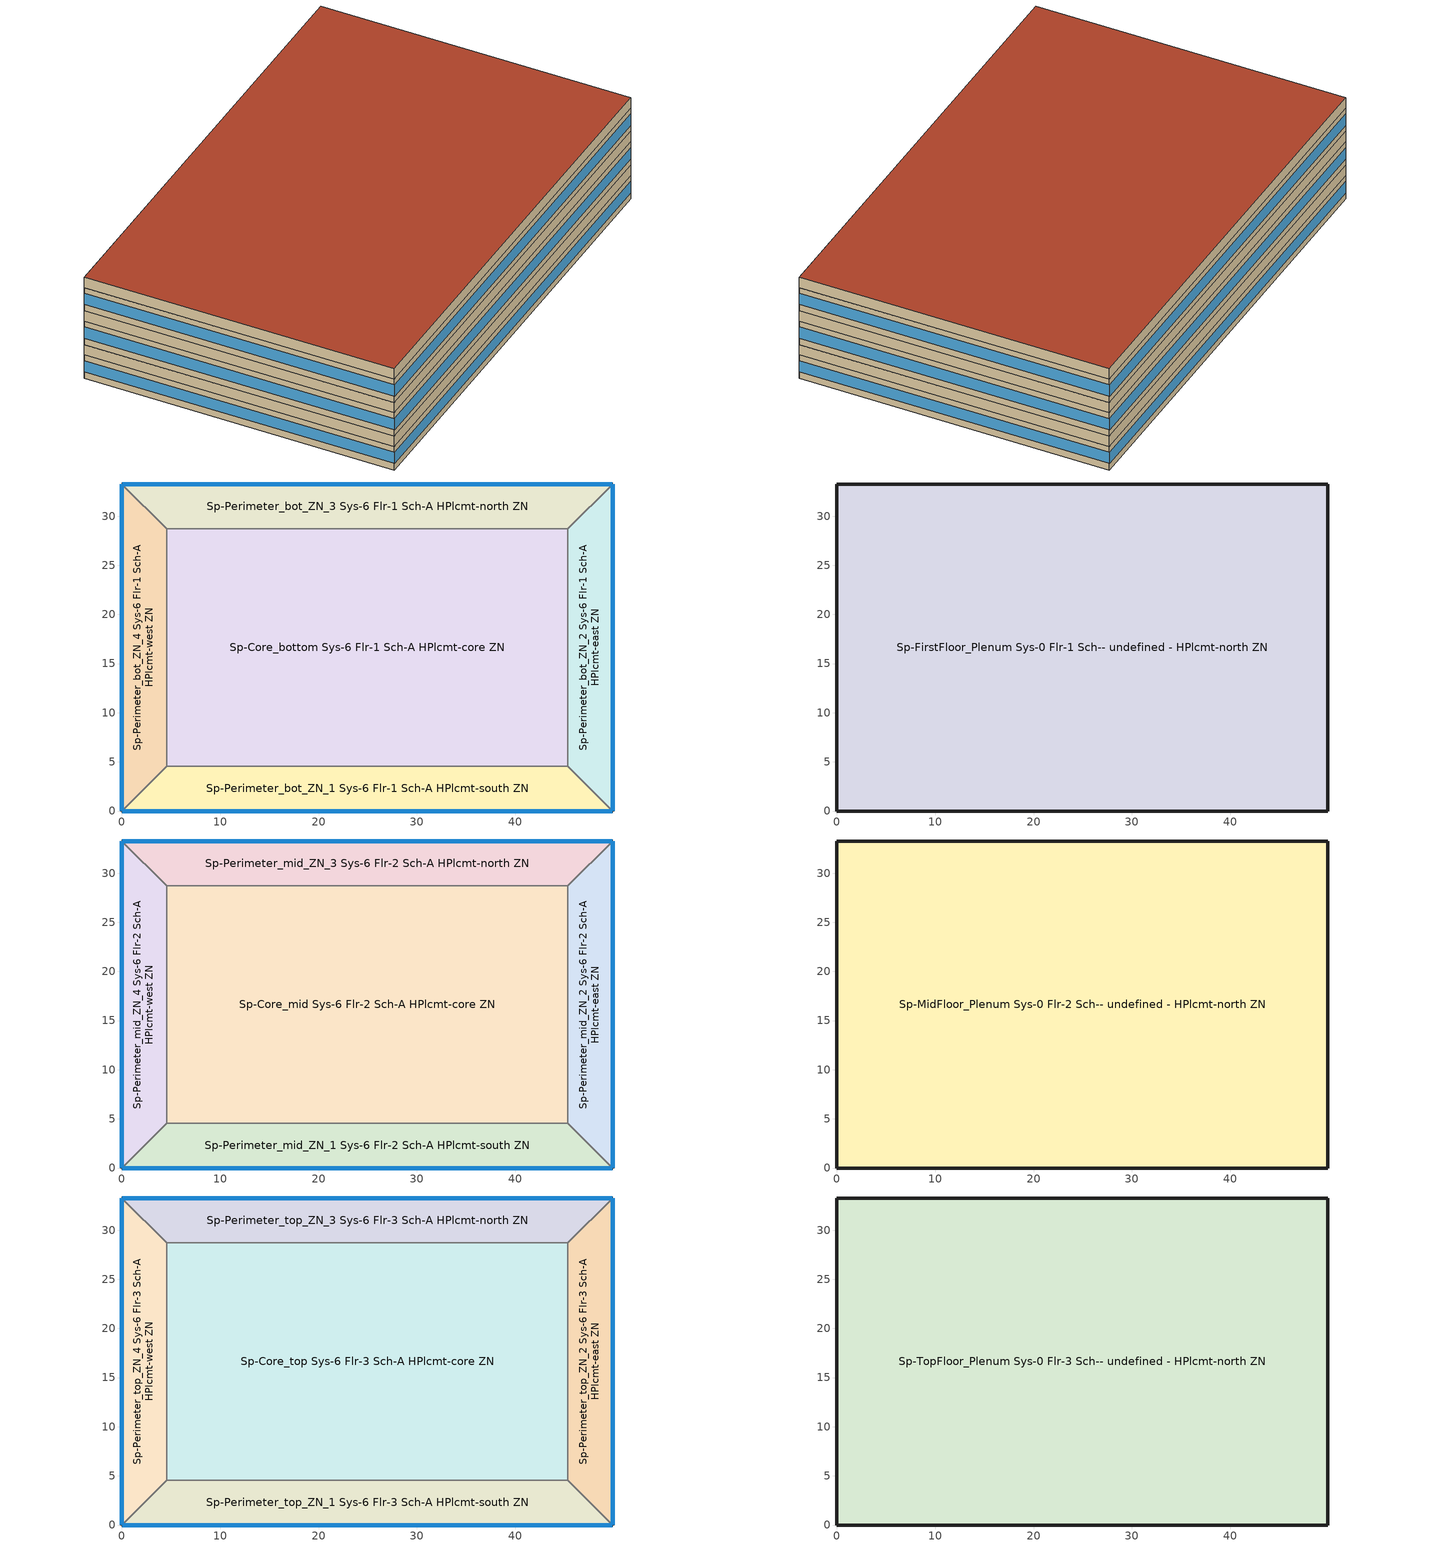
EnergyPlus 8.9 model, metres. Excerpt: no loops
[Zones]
Sp-Core_bottom Sys-6 Flr-1 Sch-A HPlcmt-core ZN
 floor ground (BTAP-Grnd-Floor-Mass:U-0.757): 45.34,28.7 45.34,4.57 4.57,4.57 4.57,28.7 z0
 wall to Sp-Perimeter_bot_ZN_2 Sys-6 Flr-1 Sch-A HPlcmt-east ZN (BTAP-Int-Wall): 45.34,4.57 45.34,28.7 z0:2.74
 wall to Sp-Perimeter_bot_ZN_3 Sys-6 Flr-1 Sch-A HPlcmt-north ZN (BTAP-Int-Wall): 45.34,28.7 4.57,28.7 z0:2.74
 wall to Sp-Perimeter_bot_ZN_1 Sys-6 Flr-1 Sch-A HPlcmt-south ZN (BTAP-Int-Wall): 4.57,4.57 45.34,4.57 z0:2.74
 wall to Sp-Perimeter_bot_ZN_4 Sys-6 Flr-1 Sch-A HPlcmt-west ZN (BTAP-Int-Wall): 4.57,28.7 4.57,4.57 z0:2.74
Sp-Perimeter_bot_ZN_1 Sys-6 Flr-1 Sch-A HPlcmt-south ZN
 floor ground (BTAP-Grnd-Floor-Mass:U-0.757): 45.34,4.57 49.91,0 0,0 4.57,4.57 z0
 wall outside (BTAP-Ext-Wall-Mass:U-0.21): 0,0 49.91,0 z0:2.74
 wall to Sp-Perimeter_bot_ZN_2 Sys-6 Flr-1 Sch-A HPlcmt-east ZN (BTAP-Int-Wall): 49.91,0 45.34,4.57 z0:2.74
 wall to Sp-Perimeter_bot_ZN_4 Sys-6 Flr-1 Sch-A HPlcmt-west ZN (BTAP-Int-Wall): 4.57,4.57 0,0 z0:2.74
 window (BTAP-Ext-DaylightDiffuser:U=0.190 SHGC=0.600): 0.03,0 49.89,0 z0.76:2.08
Sp-Perimeter_bot_ZN_2 Sys-6 Flr-1 Sch-A HPlcmt-east ZN
 floor ground (BTAP-Grnd-Floor-Mass:U-0.757): 49.91,33.27 49.91,0 45.34,4.57 45.34,28.7 z0
 wall outside (BTAP-Ext-Wall-Mass:U-0.21): 49.91,0 49.91,33.27 z0:2.74
 wall to Sp-Perimeter_bot_ZN_3 Sys-6 Flr-1 Sch-A HPlcmt-north ZN (BTAP-Int-Wall): 49.91,33.27 45.34,28.7 z0:2.74
 window (BTAP-Ext-DaylightDiffuser:U=0.190 SHGC=0.600): 49.91,0.03 49.91,33.25 z0.76:2.08
Sp-Perimeter_bot_ZN_3 Sys-6 Flr-1 Sch-A HPlcmt-north ZN
 floor ground (BTAP-Grnd-Floor-Mass:U-0.757): 49.91,33.27 45.34,28.7 4.57,28.7 0,33.27 z0
 wall outside (BTAP-Ext-Wall-Mass:U-0.21): 49.91,33.27 0,33.27 z0:2.74
 wall to Sp-Perimeter_bot_ZN_4 Sys-6 Flr-1 Sch-A HPlcmt-west ZN (BTAP-Int-Wall): 0,33.27 4.57,28.7 z0:2.74
 window (BTAP-Ext-DaylightDiffuser:U=0.190 SHGC=0.600): 49.89,33.27 0.03,33.27 z0.76:2.08
Sp-Perimeter_bot_ZN_4 Sys-6 Flr-1 Sch-A HPlcmt-west ZN
 floor ground (BTAP-Grnd-Floor-Mass:U-0.757): 0,33.27 4.57,28.7 4.57,4.57 0,0 z0
 wall outside (BTAP-Ext-Wall-Mass:U-0.21): 0,33.27 0,0 z0:2.74
 window (BTAP-Ext-DaylightDiffuser:U=0.190 SHGC=0.600): 0,33.25 0,0.03 z0.76:2.08
Sp-FirstFloor_Plenum Sys-0 Flr-1 Sch-- undefined - HPlcmt-north ZN
 floor to Sp-Perimeter_bot_ZN_1 Sys-6 Flr-1 Sch-A HPlcmt-south ZN (BTAP-Int-Floor): 45.34,4.57 49.91,0 0,0 4.57,4.57 z2.74
 floor to Sp-Perimeter_bot_ZN_2 Sys-6 Flr-1 Sch-A HPlcmt-east ZN (BTAP-Int-Floor): 49.91,33.27 49.91,0 45.34,4.57 45.34,28.7 z2.74
 floor to Sp-Perimeter_bot_ZN_3 Sys-6 Flr-1 Sch-A HPlcmt-north ZN (BTAP-Int-Floor): 49.91,33.27 45.34,28.7 4.57,28.7 0,33.27 z2.74
 floor to Sp-Perimeter_bot_ZN_4 Sys-6 Flr-1 Sch-A HPlcmt-west ZN (BTAP-Int-Floor): 0,33.27 4.57,28.7 4.57,4.57 0,0 z2.74
 floor to Sp-Core_bottom Sys-6 Flr-1 Sch-A HPlcmt-core ZN (BTAP-Int-Floor): 45.34,28.7 45.34,4.57 4.57,4.57 4.57,28.7 z2.74
 wall outside (BTAP-Ext-Wall-Mass:U-0.21): 49.91,0 49.91,33.27 0,33.27 0,0 49.91,0 z2.74:3.96
Sp-Core_mid Sys-6 Flr-2 Sch-A HPlcmt-core ZN
 floor to Sp-FirstFloor_Plenum Sys-0 Flr-1 Sch-- undefined - HPlcmt-north ZN (BTAP-Int-Floor): 45.34,28.7 45.34,4.57 4.57,4.57 4.57,28.7 z3.96
 wall to Sp-Perimeter_mid_ZN_2 Sys-6 Flr-2 Sch-A HPlcmt-east ZN (BTAP-Int-Wall): 45.34,4.57 45.34,28.7 z3.96:6.71
 wall to Sp-Perimeter_mid_ZN_3 Sys-6 Flr-2 Sch-A HPlcmt-north ZN (BTAP-Int-Wall): 45.34,28.7 4.57,28.7 z3.96:6.71
 wall to Sp-Perimeter_mid_ZN_1 Sys-6 Flr-2 Sch-A HPlcmt-south ZN (BTAP-Int-Wall): 4.57,4.57 45.34,4.57 z3.96:6.71
 wall to Sp-Perimeter_mid_ZN_4 Sys-6 Flr-2 Sch-A HPlcmt-west ZN (BTAP-Int-Wall): 4.57,28.7 4.57,4.57 z3.96:6.71
Sp-Perimeter_mid_ZN_1 Sys-6 Flr-2 Sch-A HPlcmt-south ZN
 floor to Sp-FirstFloor_Plenum Sys-0 Flr-1 Sch-- undefined - HPlcmt-north ZN (BTAP-Int-Floor): 45.34,4.57 49.91,0 0,0 4.57,4.57 z3.96
 wall outside (BTAP-Ext-Wall-Mass:U-0.21): 0,0 49.91,0 z3.96:6.71
 wall to Sp-Perimeter_mid_ZN_2 Sys-6 Flr-2 Sch-A HPlcmt-east ZN (BTAP-Int-Wall): 49.91,0 45.34,4.57 z3.96:6.71
 wall to Sp-Perimeter_mid_ZN_4 Sys-6 Flr-2 Sch-A HPlcmt-west ZN (BTAP-Int-Wall): 4.57,4.57 0,0 z3.96:6.71
 window (BTAP-Ext-DaylightDiffuser:U=0.190 SHGC=0.600): 0.03,0 49.89,0 z4.72:6.05
Sp-Perimeter_mid_ZN_2 Sys-6 Flr-2 Sch-A HPlcmt-east ZN
 floor to Sp-FirstFloor_Plenum Sys-0 Flr-1 Sch-- undefined - HPlcmt-north ZN (BTAP-Int-Floor): 49.91,33.27 49.91,0 45.34,4.57 45.34,28.7 z3.96
 wall outside (BTAP-Ext-Wall-Mass:U-0.21): 49.91,0 49.91,33.27 z3.96:6.71
 wall to Sp-Perimeter_mid_ZN_3 Sys-6 Flr-2 Sch-A HPlcmt-north ZN (BTAP-Int-Wall): 49.91,33.27 45.34,28.7 z3.96:6.71
 window (BTAP-Ext-DaylightDiffuser:U=0.190 SHGC=0.600): 49.91,0.03 49.91,33.25 z4.72:6.05
Sp-Perimeter_mid_ZN_3 Sys-6 Flr-2 Sch-A HPlcmt-north ZN
 floor to Sp-FirstFloor_Plenum Sys-0 Flr-1 Sch-- undefined - HPlcmt-north ZN (BTAP-Int-Floor): 49.91,33.27 45.34,28.7 4.57,28.7 0,33.27 z3.96
 wall outside (BTAP-Ext-Wall-Mass:U-0.21): 49.91,33.27 0,33.27 z3.96:6.71
 wall to Sp-Perimeter_mid_ZN_4 Sys-6 Flr-2 Sch-A HPlcmt-west ZN (BTAP-Int-Wall): 0,33.27 4.57,28.7 z3.96:6.71
 window (BTAP-Ext-DaylightDiffuser:U=0.190 SHGC=0.600): 49.89,33.27 0.03,33.27 z4.72:6.05
Sp-Perimeter_mid_ZN_4 Sys-6 Flr-2 Sch-A HPlcmt-west ZN
 floor to Sp-FirstFloor_Plenum Sys-0 Flr-1 Sch-- undefined - HPlcmt-north ZN (BTAP-Int-Floor): 0,33.27 4.57,28.7 4.57,4.57 0,0 z3.96
 wall outside (BTAP-Ext-Wall-Mass:U-0.21): 0,33.27 0,0 z3.96:6.71
 window (BTAP-Ext-DaylightDiffuser:U=0.190 SHGC=0.600): 0,33.25 0,0.03 z4.72:6.05
Sp-MidFloor_Plenum Sys-0 Flr-2 Sch-- undefined - HPlcmt-north ZN
 floor to Sp-Perimeter_mid_ZN_1 Sys-6 Flr-2 Sch-A HPlcmt-south ZN (BTAP-Int-Floor): 45.34,4.57 49.91,0 0,0 4.57,4.57 z6.71
 floor to Sp-Perimeter_mid_ZN_2 Sys-6 Flr-2 Sch-A HPlcmt-east ZN (BTAP-Int-Floor): 49.91,33.27 49.91,0 45.34,4.57 45.34,28.7 z6.71
 floor to Sp-Perimeter_mid_ZN_3 Sys-6 Flr-2 Sch-A HPlcmt-north ZN (BTAP-Int-Floor): 49.91,33.27 45.34,28.7 4.57,28.7 0,33.27 z6.71
 floor to Sp-Perimeter_mid_ZN_4 Sys-6 Flr-2 Sch-A HPlcmt-west ZN (BTAP-Int-Floor): 0,33.27 4.57,28.7 4.57,4.57 0,0 z6.71
 floor to Sp-Core_mid Sys-6 Flr-2 Sch-A HPlcmt-core ZN (BTAP-Int-Floor): 45.34,28.7 45.34,4.57 4.57,4.57 4.57,28.7 z6.71
 wall outside (BTAP-Ext-Wall-Mass:U-0.21): 49.91,0 49.91,33.27 0,33.27 0,0 49.91,0 z6.71:7.92
Sp-Core_top Sys-6 Flr-3 Sch-A HPlcmt-core ZN
 floor to Sp-MidFloor_Plenum Sys-0 Flr-2 Sch-- undefined - HPlcmt-north ZN (BTAP-Int-Floor): 45.34,28.7 45.34,4.57 4.57,4.57 4.57,28.7 z7.92
 wall to Sp-Perimeter_top_ZN_2 Sys-6 Flr-3 Sch-A HPlcmt-east ZN (BTAP-Int-Wall): 45.34,4.57 45.34,28.7 z7.92:10.67
 wall to Sp-Perimeter_top_ZN_3 Sys-6 Flr-3 Sch-A HPlcmt-north ZN (BTAP-Int-Wall): 45.34,28.7 4.57,28.7 z7.92:10.67
 wall to Sp-Perimeter_top_ZN_1 Sys-6 Flr-3 Sch-A HPlcmt-south ZN (BTAP-Int-Wall): 4.57,4.57 45.34,4.57 z7.92:10.67
 wall to Sp-Perimeter_top_ZN_4 Sys-6 Flr-3 Sch-A HPlcmt-west ZN (BTAP-Int-Wall): 4.57,28.7 4.57,4.57 z7.92:10.67
Sp-Perimeter_top_ZN_1 Sys-6 Flr-3 Sch-A HPlcmt-south ZN
 floor to Sp-MidFloor_Plenum Sys-0 Flr-2 Sch-- undefined - HPlcmt-north ZN (BTAP-Int-Floor): 45.34,4.57 49.91,0 0,0 4.57,4.57 z7.92
 wall outside (BTAP-Ext-Wall-Mass:U-0.21): 0,0 49.91,0 z7.92:10.67
 wall to Sp-Perimeter_top_ZN_2 Sys-6 Flr-3 Sch-A HPlcmt-east ZN (BTAP-Int-Wall): 49.91,0 45.34,4.57 z7.92:10.67
 wall to Sp-Perimeter_top_ZN_4 Sys-6 Flr-3 Sch-A HPlcmt-west ZN (BTAP-Int-Wall): 4.57,4.57 0,0 z7.92:10.67
 window (BTAP-Ext-DaylightDiffuser:U=0.190 SHGC=0.600): 0.03,0 49.89,0 z8.69:10.01
Sp-Perimeter_top_ZN_2 Sys-6 Flr-3 Sch-A HPlcmt-east ZN
 floor to Sp-MidFloor_Plenum Sys-0 Flr-2 Sch-- undefined - HPlcmt-north ZN (BTAP-Int-Floor): 49.91,33.27 49.91,0 45.34,4.57 45.34,28.7 z7.92
 wall outside (BTAP-Ext-Wall-Mass:U-0.21): 49.91,0 49.91,33.27 z7.92:10.67
 wall to Sp-Perimeter_top_ZN_3 Sys-6 Flr-3 Sch-A HPlcmt-north ZN (BTAP-Int-Wall): 49.91,33.27 45.34,28.7 z7.92:10.67
 window (BTAP-Ext-DaylightDiffuser:U=0.190 SHGC=0.600): 49.91,0.03 49.91,33.25 z8.69:10.01
Sp-Perimeter_top_ZN_3 Sys-6 Flr-3 Sch-A HPlcmt-north ZN
 floor to Sp-MidFloor_Plenum Sys-0 Flr-2 Sch-- undefined - HPlcmt-north ZN (BTAP-Int-Floor): 49.91,33.27 45.34,28.7 4.57,28.7 0,33.27 z7.92
 wall outside (BTAP-Ext-Wall-Mass:U-0.21): 49.91,33.27 0,33.27 z7.92:10.67
 wall to Sp-Perimeter_top_ZN_4 Sys-6 Flr-3 Sch-A HPlcmt-west ZN (BTAP-Int-Wall): 0,33.27 4.57,28.7 z7.92:10.67
 window (BTAP-Ext-DaylightDiffuser:U=0.190 SHGC=0.600): 49.89,33.27 0.03,33.27 z8.69:10.01
Sp-Perimeter_top_ZN_4 Sys-6 Flr-3 Sch-A HPlcmt-west ZN
 floor to Sp-MidFloor_Plenum Sys-0 Flr-2 Sch-- undefined - HPlcmt-north ZN (BTAP-Int-Floor): 0,33.27 4.57,28.7 4.57,4.57 0,0 z7.92
 wall outside (BTAP-Ext-Wall-Mass:U-0.21): 0,33.27 0,0 z7.92:10.67
 window (BTAP-Ext-DaylightDiffuser:U=0.190 SHGC=0.600): 0,33.25 0,0.03 z8.69:10.01
Sp-TopFloor_Plenum Sys-0 Flr-3 Sch-- undefined - HPlcmt-north ZN
 floor to Sp-Perimeter_top_ZN_1 Sys-6 Flr-3 Sch-A HPlcmt-south ZN (BTAP-Int-Floor): 45.34,4.57 49.91,0 0,0 4.57,4.57 z10.67
 floor to Sp-Perimeter_top_ZN_2 Sys-6 Flr-3 Sch-A HPlcmt-east ZN (BTAP-Int-Floor): 49.91,33.27 49.91,0 45.34,4.57 45.34,28.7 z10.67
 floor to Sp-Perimeter_top_ZN_3 Sys-6 Flr-3 Sch-A HPlcmt-north ZN (BTAP-Int-Floor): 49.91,33.27 45.34,28.7 4.57,28.7 0,33.27 z10.67
 floor to Sp-Perimeter_top_ZN_4 Sys-6 Flr-3 Sch-A HPlcmt-west ZN (BTAP-Int-Floor): 0,33.27 4.57,28.7 4.57,4.57 0,0 z10.67
 floor to Sp-Core_top Sys-6 Flr-3 Sch-A HPlcmt-core ZN (BTAP-Int-Floor): 45.34,28.7 45.34,4.57 4.57,4.57 4.57,28.7 z10.67
 wall outside (BTAP-Ext-Wall-Mass:U-0.21): 49.91,0 49.91,33.27 0,33.27 0,0 49.91,0 z10.67:11.89
 roof outside (BTAP-Ext-Roof-Metal:U-0.138): 49.91,0 49.91,33.27 0,33.27 0,0 z11.89
[Building]
MediumOffice-CAN_AB_Calgary.Intl.AP.718770_CWEC2016.epw created: 2019-05-22 16:02:50 +0000: North Axis {deg}=0; Terrain=City; Loads Convergence Tolerance Value=0.04; Temperature Convergence Tolerance Value {deltaC}=0.2; Solar Distribution=FullInteriorAndExterior; Maximum Number of Warmup Days=25; Minimum Number of Warmup Days=6
[Site:Location]
Calgary Intl AP: Latitude {deg}=51.114; Longitude {deg}=-114.02; Time Zone {hr}=-7; Elevation {m}=1084.1
[Site:GroundTemperature:BuildingSurface]
19.527, 19.502, 19.536, 19.598, 20.002, 21.64, 22.225, 22.375, 21.449, 20.121, 19.802, 19.633
[Site:WaterMainsTemperature]
Calculation Method=Correlation; Annual Average Outdoor Air Temperature {C}=5; Maximum Difference In Monthly Average Outdoor Air Temperatures {deltaC}=23.3
[SizingPeriod:DesignDay] Day of Month=21; Dry-Bulb Temperature Range Modifier Type=DefaultMultipliers; Humidity Condition Type=Wetbulb; Barometric Pressure {Pa}=88961; Rain Indicator=No; Snow Indicator=No; Daylight Saving Time Indicator=No
Name | Month | Day Type | Maximum Dry-Bulb Temperature {C} | Daily Dry-Bulb Temperature Range {deltaC} | Wetbulb or DewPoint at Maximum Dry-Bulb {C} | Wind Speed {m/s} | Wind Direction {deg} | Solar Model Indicator | ASHRAE Clear Sky Optical Depth for Beam Irradiance (taub) | ASHRAE Clear Sky Optical Depth for Diffuse Irradiance (taud) | Sky Clearness
Calgary Intl AP Ann Clg .4% Condns DB=>MWB | 7 | SummerDesignDay | 28.5 | 12.1 | 16.1 | 4.5 | 160 | ASHRAETau | 0.339 | 2.421
Calgary Intl AP Ann Htg 99.6% Condns DB | 1 | WinterDesignDay | -28.5 | 0 | -28.5 | 2.9 | 200 | ASHRAEClearSky |  |  | 0
[Material] Thermal Absorptance=0.9
Name | Roughness | Thickness {m} | Conductivity {W/m-K} | Density {kg/m3} | Specific Heat {J/kg-K} | Solar Absorptance | Visible Absorptance
1/2IN Gypsum | Smooth | 0.0127 | 0.16 | 784.9 | 830 | 0.4 | 0.4
100mm Normalweight concrete floor | MediumSmooth | 0.1016 | 2.31 | 2322 | 832 | 0.7 | 0.7
1IN Stucco | Smooth | 0.0253 | 0.6918 | 1858 | 837 | 0.7 | 0.92
6 in. Normalweight Concrete Floor | MediumRough | 0.1524 | 2.31 | 2322 | 832 | 0.7 | 0.7
8IN CONCRETE HW RefBldg | Rough | 0.2032 | 1.311 | 2240 | 836.8 | 0.7 | 0.7
G01 13mm gypsum board | Smooth | 0.0127 | 0.16 | 800 | 1090 | 0.7 | 0.5
Metal Roof Surface | Smooth | 0.0008 | 45.28 | 7824 | 500 | 0.7 | 0.7
[Material:NoMass] Roughness=Smooth; Thermal Absorptance=0.9; Solar Absorptance=0.7
Name | Thermal Resistance {m2-K/W} | Visible Absorptance
Typical Carpet Pad | 0.21648 | 0.8
Typical Carpet Pad 2 | 1.25503 | 0.8
Typical Insulation 2 | 4.49096 | 0.7
Typical Insulation 3 | 7.24636 | 0.7
[WindowMaterial:SimpleGlazingSystem]
SimpleGlazing:U=0.190 SHGC=0.600: U-Factor {W/m2-K}=1.9; Solar Heat Gain Coefficient=0.6; Visible Transmittance=0.21
[Construction]
BTAP-Ext-DaylightDiffuser:U=0.190 SHGC=0.600: SimpleGlazing:U=0.190 SHGC=0.600
BTAP-Ext-Roof-Metal:U-0.138: Metal Roof Surface, Typical Insulation 3
BTAP-Ext-Wall-Mass:U-0.21: 1IN Stucco, 8IN CONCRETE HW RefBldg, Typical Insulation 2, 1/2IN Gypsum
BTAP-Grnd-Floor-Mass:U-0.757: 6 in. Normalweight Concrete Floor, Typical Carpet Pad 2
BTAP-Int-Floor: 100mm Normalweight concrete floor, Typical Carpet Pad
BTAP-Int-Wall: G01 13mm gypsum board, G01 13mm gypsum board
[Zone]
Name | Part of Total Floor Area
Sp-Core_bottom Sys-6 Flr-1 Sch-A HPlcmt-core ZN; Sp-Core_mid Sys-6 Flr-2 Sch-A HPlcmt-core ZN; Sp-Core_top Sys-6 Flr-3 Sch-A HPlcmt-core ZN; Sp-Perimeter_bot_ZN_1 Sys-6 Flr-1 Sch-A HPlcmt-south ZN; Sp-Perimeter_bot_ZN_2 Sys-6 Flr-1 Sch-A HPlcmt-east ZN; Sp-Perimeter_bot_ZN_3 Sys-6 Flr-1 Sch-A HPlcmt-north ZN; Sp-Perimeter_bot_ZN_4 Sys-6 Flr-1 Sch-A HPlcmt-west ZN; Sp-Perimeter_mid_ZN_1 Sys-6 Flr-2 Sch-A HPlcmt-south ZN; Sp-Perimeter_mid_ZN_2 Sys-6 Flr-2 Sch-A HPlcmt-east ZN; Sp-Perimeter_mid_ZN_3 Sys-6 Flr-2 Sch-A HPlcmt-north ZN; Sp-Perimeter_mid_ZN_4 Sys-6 Flr-2 Sch-A HPlcmt-west ZN; Sp-Perimeter_top_ZN_1 Sys-6 Flr-3 Sch-A HPlcmt-south ZN; Sp-Perimeter_top_ZN_2 Sys-6 Flr-3 Sch-A HPlcmt-east ZN; Sp-Perimeter_top_ZN_3 Sys-6 Flr-3 Sch-A HPlcmt-north ZN; Sp-Perimeter_top_ZN_4 Sys-6 Flr-3 Sch-A HPlcmt-west ZN | Yes
Sp-FirstFloor_Plenum Sys-0 Flr-1 Sch-- undefined - HPlcmt-north ZN; Sp-MidFloor_Plenum Sys-0 Flr-2 Sch-- undefined - HPlcmt-north ZN; Sp-TopFloor_Plenum Sys-0 Flr-3 Sch-- undefined - HPlcmt-north ZN | No
[ZoneInfiltration:DesignFlowRate] Schedule=Always On Discrete; Design Flow Rate Calculation Method=Flow/ExteriorArea; Flow per Exterior Surface Area {m3/s-m2}=0.00025; Constant Term Coefficient=0; Temperature Term Coefficient=0; Velocity Term Coefficient=0.224; Velocity Squared Term Coefficient=0
Name | Zone or ZoneList
FirstFloor_Plenum Infiltration | Sp-FirstFloor_Plenum Sys-0 Flr-1 Sch-- undefined - HPlcmt-north ZN
MidFloor_Plenum Infiltration | Sp-MidFloor_Plenum Sys-0 Flr-2 Sch-- undefined - HPlcmt-north ZN
Perimeter_bot_ZN_1 Infiltration | Sp-Perimeter_bot_ZN_1 Sys-6 Flr-1 Sch-A HPlcmt-south ZN
Perimeter_bot_ZN_2 Infiltration | Sp-Perimeter_bot_ZN_2 Sys-6 Flr-1 Sch-A HPlcmt-east ZN
Perimeter_bot_ZN_3 Infiltration | Sp-Perimeter_bot_ZN_3 Sys-6 Flr-1 Sch-A HPlcmt-north ZN
Perimeter_bot_ZN_4 Infiltration | Sp-Perimeter_bot_ZN_4 Sys-6 Flr-1 Sch-A HPlcmt-west ZN
Perimeter_mid_ZN_1 Infiltration | Sp-Perimeter_mid_ZN_1 Sys-6 Flr-2 Sch-A HPlcmt-south ZN
Perimeter_mid_ZN_2 Infiltration | Sp-Perimeter_mid_ZN_2 Sys-6 Flr-2 Sch-A HPlcmt-east ZN
Perimeter_mid_ZN_3 Infiltration | Sp-Perimeter_mid_ZN_3 Sys-6 Flr-2 Sch-A HPlcmt-north ZN
Perimeter_mid_ZN_4 Infiltration | Sp-Perimeter_mid_ZN_4 Sys-6 Flr-2 Sch-A HPlcmt-west ZN
Perimeter_top_ZN_1 Infiltration | Sp-Perimeter_top_ZN_1 Sys-6 Flr-3 Sch-A HPlcmt-south ZN
Perimeter_top_ZN_2 Infiltration | Sp-Perimeter_top_ZN_2 Sys-6 Flr-3 Sch-A HPlcmt-east ZN
Perimeter_top_ZN_3 Infiltration | Sp-Perimeter_top_ZN_3 Sys-6 Flr-3 Sch-A HPlcmt-north ZN
Perimeter_top_ZN_4 Infiltration | Sp-Perimeter_top_ZN_4 Sys-6 Flr-3 Sch-A HPlcmt-west ZN
TopFloor_Plenum Infiltration | Sp-TopFloor_Plenum Sys-0 Flr-3 Sch-- undefined - HPlcmt-north ZN
[AvailabilityManager:NightCycle] Applicability Schedule=Always On Discrete; Control Type=CycleOnAny; Thermostat Tolerance {deltaC}=1; Cycling Run Time Control Type=FixedRunTime; Cycling Run Time {s}=3600
Name | Fan Schedule
Availability Manager Night Cycle 1 | Sys_6_VAV with Reheat Occ Sch
Availability Manager Night Cycle 2 | Sys_6_VAV with Reheat 1 Occ Sch
Availability Manager Night Cycle 3 | Sys_6_VAV with Reheat 2 Occ Sch
[AvailabilityManager:Scheduled] Schedule=Always On Discrete
Air Loop HVAC Outdoor Air System 1 Availability Manager; Air Loop HVAC Outdoor Air System 2 Availability Manager; Air Loop HVAC Outdoor Air System 3 Availability Manager
[Schedule:Day:Interval]
Sys_6_VAV with Reheat Occ Sch Sunday; Sys_6_VAV with Reheat Occ Sch Saturday; Sys_6_VAV with Reheat 1 Occ Sch Sunday; Sys_6_VAV with Reheat 1 Occ Sch Saturday; Sys_6_VAV with Reheat 2 Occ Sch Sunday; Sys_6_VAV with Reheat 2 Occ Sch Saturday: No, 24:00, 0
Sys_6_VAV with Reheat Occ Sch Monday; Sys_6_VAV with Reheat Occ Sch Tuesday; Sys_6_VAV with Reheat Occ Sch Wednesday; Sys_6_VAV with Reheat Occ Sch Thursday; Sys_6_VAV with Reheat Occ Sch Friday; Sys_6_VAV with Reheat 1 Occ Sch Monday; Sys_6_VAV with Reheat 1 Occ Sch Tuesday; Sys_6_VAV with Reheat 1 Occ Sch Wednesday; Sys_6_VAV with Reheat 1 Occ Sch Thursday; Sys_6_VAV with Reheat 1 Occ Sch Friday; Sys_6_VAV with Reheat 2 Occ Sch Monday; Sys_6_VAV with Reheat 2 Occ Sch Tuesday; Sys_6_VAV with Reheat 2 Occ Sch Wednesday; Sys_6_VAV with Reheat 2 Occ Sch Thursday; Sys_6_VAV with Reheat 2 Occ Sch Friday: No, 08:00, 0, 19:00, 1, 24:00, 0
Sys_6_VAV with Reheat Occ Sch Default; Sys_6_VAV with Reheat Occ Sch Summer Design Day; Sys_6_VAV with Reheat Occ Sch Winter Design Day; Sys_6_VAV with Reheat 1 Occ Sch Default; Sys_6_VAV with Reheat 1 Occ Sch Summer Design Day; Sys_6_VAV with Reheat 1 Occ Sch Winter Design Day; Sys_6_VAV with Reheat 2 Occ Sch Default; Sys_6_VAV with Reheat 2 Occ Sch Summer Design Day; Sys_6_VAV with Reheat 2 Occ Sch Winter Design Day: No, 24:00, 1
[Schedule:Week:Daily]
Sys_6_VAV with Reheat Occ Sch Week Rule - Jan1-Dec31: Sys_6_VAV with Reheat Occ Sch Sunday, Sys_6_VAV with Reheat Occ Sch Monday, Sys_6_VAV with Reheat Occ Sch Tuesday, Sys_6_VAV with Reheat Occ Sch Wednesday, Sys_6_VAV with Reheat Occ Sch Thursday, Sys_6_VAV with Reheat Occ Sch Friday, Sys_6_VAV with Reheat Occ Sch Saturday, Sys_6_VAV with Reheat Occ Sch Default, Sys_6_VAV with Reheat Occ Sch Summer Design Day, Sys_6_VAV with Reheat Occ Sch Winter Design Day, Sys_6_VAV with Reheat Occ Sch Default, Sys_6_VAV with Reheat Occ Sch Default
Sys_6_VAV with Reheat 1 Occ Sch Week Rule - Jan1-Dec31: Sys_6_VAV with Reheat 1 Occ Sch Sunday, Sys_6_VAV with Reheat 1 Occ Sch Monday, Sys_6_VAV with Reheat 1 Occ Sch Tuesday, Sys_6_VAV with Reheat 1 Occ Sch Wednesday, Sys_6_VAV with Reheat 1 Occ Sch Thursday, Sys_6_VAV with Reheat 1 Occ Sch Friday, Sys_6_VAV with Reheat 1 Occ Sch Saturday, Sys_6_VAV with Reheat 1 Occ Sch Default, Sys_6_VAV with Reheat 1 Occ Sch Summer Design Day, Sys_6_VAV with Reheat 1 Occ Sch Winter Design Day, Sys_6_VAV with Reheat 1 Occ Sch Default, Sys_6_VAV with Reheat 1 Occ Sch Default
Sys_6_VAV with Reheat 2 Occ Sch Week Rule - Jan1-Dec31: Sys_6_VAV with Reheat 2 Occ Sch Sunday, Sys_6_VAV with Reheat 2 Occ Sch Monday, Sys_6_VAV with Reheat 2 Occ Sch Tuesday, Sys_6_VAV with Reheat 2 Occ Sch Wednesday, Sys_6_VAV with Reheat 2 Occ Sch Thursday, Sys_6_VAV with Reheat 2 Occ Sch Friday, Sys_6_VAV with Reheat 2 Occ Sch Saturday, Sys_6_VAV with Reheat 2 Occ Sch Default, Sys_6_VAV with Reheat 2 Occ Sch Summer Design Day, Sys_6_VAV with Reheat 2 Occ Sch Winter Design Day, Sys_6_VAV with Reheat 2 Occ Sch Default, Sys_6_VAV with Reheat 2 Occ Sch Default
[Schedule:Year]
Sys_6_VAV with Reheat Occ Sch: Sys_6_VAV with Reheat Occ Sch Week Rule - Jan1-Dec31, 1, 1, 12, 31
Sys_6_VAV with Reheat 1 Occ Sch: Sys_6_VAV with Reheat 1 Occ Sch Week Rule - Jan1-Dec31, 1, 1, 12, 31
Sys_6_VAV with Reheat 2 Occ Sch: Sys_6_VAV with Reheat 2 Occ Sch Week Rule - Jan1-Dec31, 1, 1, 12, 31
[Schedule:Constant]
Always On Discrete: Hourly Value=1
